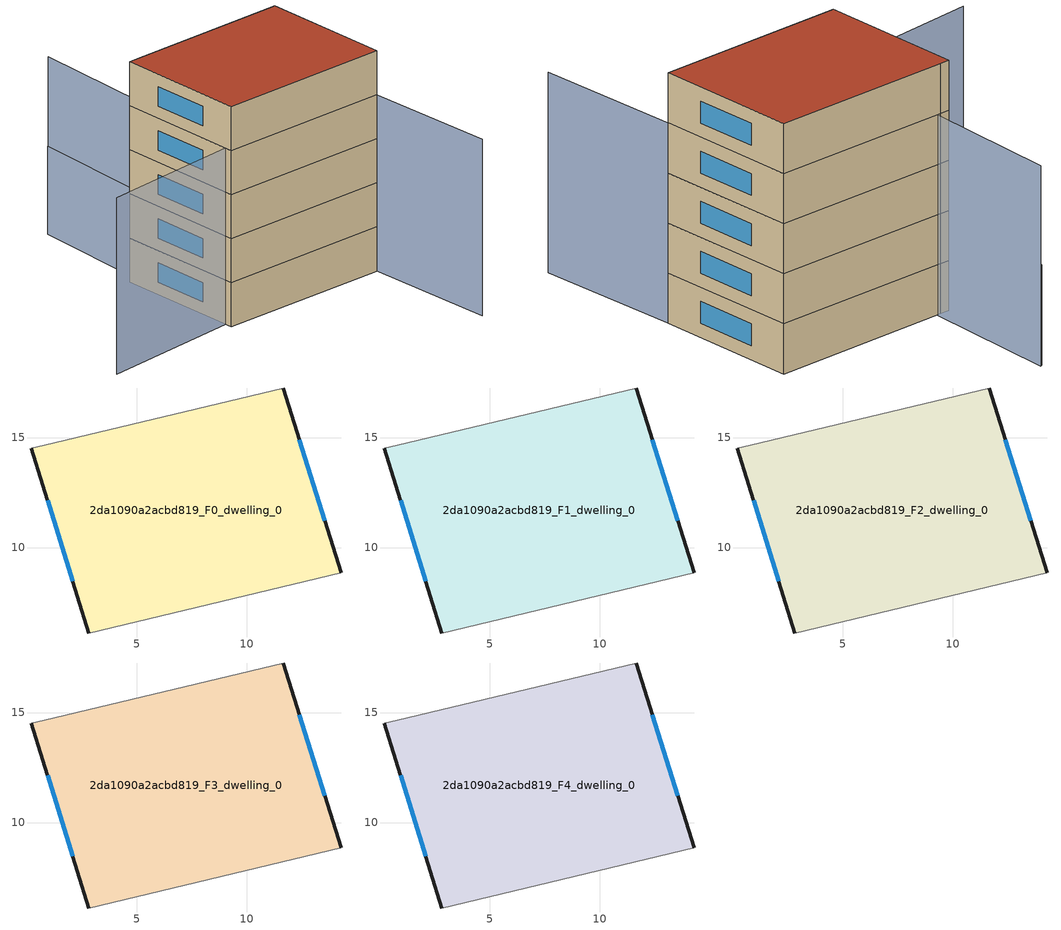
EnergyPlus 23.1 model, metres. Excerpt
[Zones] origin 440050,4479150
2da1090a2acbd819_F0_dwelling_0
 floor ground (EU_floor_Construction): 11.66,17.25 14.29,8.86 2.82,6.11 0.21,14.5 0.8,14.64 z0
 wall outside (EU_wall_Construction): 14.29,8.86 11.66,17.25 / 0.21,14.5 2.82,6.11 z0:3
 wall adiabatic (EU_wall_Construction): 2.82,6.11 14.29,8.86 / 11.66,17.25 0.8,14.64 0.21,14.5 z0:3
 window (EU_Window_Construction): 13.55,11.22 12.4,14.9 / 0.94,12.15 2.08,8.47 z0.84:2.16
2da1090a2acbd819_F1_dwelling_0
 floor to 2da1090a2acbd819_F0_dwelling_0 (EU_floor_Construction): 11.65,17.25 14.29,8.86 2.81,6.11 0.21,14.5 0.8,14.64 z3
 wall outside (EU_wall_Construction): 14.29,8.86 11.66,17.25 / 0.21,14.5 2.82,6.11 z3:6
 wall adiabatic (EU_wall_Construction): 2.82,6.11 14.29,8.86 / 11.66,17.25 0.8,14.64 0.21,14.5 z3:6
 window (EU_Window_Construction): 13.55,11.22 12.4,14.9 / 0.94,12.15 2.08,8.47 z3.84:5.16
2da1090a2acbd819_F2_dwelling_0
 floor to 2da1090a2acbd819_F1_dwelling_0 (EU_floor_Construction): 11.65,17.25 14.29,8.86 2.81,6.11 0.21,14.5 0.8,14.64 z6
 wall outside (EU_wall_Construction): 14.29,8.86 11.66,17.25 / 0.21,14.5 2.82,6.11 z6:9
 wall adiabatic (EU_wall_Construction): 2.82,6.11 14.29,8.86 / 11.66,17.25 0.8,14.64 0.21,14.5 z6:9
 window (EU_Window_Construction): 13.55,11.22 12.4,14.9 / 0.94,12.15 2.08,8.47 z6.84:8.16
2da1090a2acbd819_F3_dwelling_0
 floor to 2da1090a2acbd819_F2_dwelling_0 (EU_floor_Construction): 11.65,17.25 14.29,8.86 2.81,6.11 0.21,14.5 0.8,14.64 z9
 wall outside (EU_wall_Construction): 14.29,8.86 11.66,17.25 / 0.21,14.5 2.82,6.11 z9:12
 wall adiabatic (EU_wall_Construction): 2.82,6.11 14.29,8.86 / 11.66,17.25 0.8,14.64 0.21,14.5 z9:12
 window (EU_Window_Construction): 13.55,11.22 12.4,14.9 / 0.94,12.15 2.08,8.47 z9.84:11.16
2da1090a2acbd819_F4_dwelling_0
 floor to 2da1090a2acbd819_F3_dwelling_0 (EU_floor_Construction): 11.65,17.25 14.29,8.86 2.81,6.11 0.21,14.5 0.8,14.64 z12
 wall outside (EU_wall_Construction): 14.29,8.86 11.66,17.25 / 0.21,14.5 2.82,6.11 z12:15
 wall adiabatic (EU_wall_Construction): 2.82,6.11 14.29,8.86 / 11.66,17.25 0.8,14.64 0.21,14.5 z12:15
 window (EU_Window_Construction): 13.55,11.22 12.4,14.9 / 0.94,12.15 2.08,8.47 z12.84:14.16
 roof outside (EU_roof_Construction): 14.29,8.86 11.66,17.25 0.8,14.64 0.21,14.5 2.82,6.11 z15
shading: -6.41,3.55 13.8,10.32 / 13.8,10.32 17.13,0.38 / -1.04,22.82 0.99,14.69 z0:12; 11.65,17.25 0.8,14.64 / 0.8,14.64 -1.14,22.72 z0:6
[Building]
EU S2 Campaign: North Axis=0; Terrain=City; Solar Distribution=FullExterior
[Site:Location]
Madrid: Latitude=40.5; Longitude=-3.5; Time Zone=1; Elevation=609
[SizingPeriod:WeatherFileDays]
AnnualSizingPeriod: Begin Month=1; Begin Day of Month=1; End Month=12; End Day of Month=31; Day of Week for Start Day=Monday; Use Weather File Daylight Saving Period=No; Use Weather File Rain and Snow Indicators=No
[MATERIAL]
EU_InternalMass_Material: Roughness=MediumRough; Thickness=0.1; Conductivity=1; Density=1800; Specific Heat=900; Thermal Absorptance=0.9; Solar Absorptance=0.7; Visible Absorptance=0.7
[MATERIAL:NOMASS] Roughness=MediumRough; Thermal Absorptance=0.9; Solar Absorptance=0.7; Visible Absorptance=0.7
Name | Thermal Resistance
EU_wall_NoMass; EU_roof_NoMass | 2.16768
EU_floor_NoMass | 1.14339
[WINDOWMATERIAL:SIMPLEGLAZINGSYSTEM]
EU_Window_SimpleGlazing: UFactor=3.23888; Solar Heat Gain Coefficient=0.85; Visible Transmittance=0.85
[CONSTRUCTION]
EU_wall_Construction: EU_wall_NoMass
EU_roof_Construction: EU_roof_NoMass
EU_floor_Construction: EU_floor_NoMass
EU_Window_Construction: EU_Window_SimpleGlazing
EU_InternalMass_Construction: EU_InternalMass_Material
[ZONE] Type=1; Multiplier=1; Ceiling Height=autocalculate; Floor Area=autocalculate; Part of Total Floor Area=Yes
Name | Volume
2da1090a2acbd819_F0_dwelling_0 | 310.095
2da1090a2acbd819_F1_dwelling_0; 2da1090a2acbd819_F2_dwelling_0; 2da1090a2acbd819_F3_dwelling_0; 2da1090a2acbd819_F4_dwelling_0 | 310.096
[INTERNALMASS] Construction=EU_InternalMass_Construction; Surface Area=103.365
Name | Zone or ZoneList
2da1090a2acbd819_F0_dwelling_0_EU_InternalMass | 2da1090a2acbd819_F0_dwelling_0
2da1090a2acbd819_F1_dwelling_0_EU_InternalMass | 2da1090a2acbd819_F1_dwelling_0
2da1090a2acbd819_F2_dwelling_0_EU_InternalMass | 2da1090a2acbd819_F2_dwelling_0
2da1090a2acbd819_F3_dwelling_0_EU_InternalMass | 2da1090a2acbd819_F3_dwelling_0
2da1090a2acbd819_F4_dwelling_0_EU_InternalMass | 2da1090a2acbd819_F4_dwelling_0
[OTHEREQUIPMENT] Fuel Type=Electricity; Design Level Calculation Method=Watts/Area; Power per Zone Floor Area=1; Fraction Latent=0; Fraction Radiant=0; Fraction Lost=0; Carbon Dioxide Generation Rate=0; EndUse Subcategory=EU_Step8_InternalGains
Name | Zone or ZoneList or Space or SpaceList | Schedule
EU_Step8_InternalGain_2da1090a2acbd819_F0_dwelling_0_f000 | 2da1090a2acbd819_F0_dwelling_0 | EU_Step8_GainSchedule_2da1090a2acbd819_F0_dwelling_0_f000
EU_Step8_InternalGain_2da1090a2acbd819_F1_dwelling_0_f000 | 2da1090a2acbd819_F1_dwelling_0 | EU_Step8_GainSchedule_2da1090a2acbd819_F1_dwelling_0_f000
EU_Step8_InternalGain_2da1090a2acbd819_F2_dwelling_0_f000 | 2da1090a2acbd819_F2_dwelling_0 | EU_Step8_GainSchedule_2da1090a2acbd819_F2_dwelling_0_f000
EU_Step8_InternalGain_2da1090a2acbd819_F3_dwelling_0_f000 | 2da1090a2acbd819_F3_dwelling_0 | EU_Step8_GainSchedule_2da1090a2acbd819_F3_dwelling_0_f000
EU_Step8_InternalGain_2da1090a2acbd819_F4_dwelling_0_f000 | 2da1090a2acbd819_F4_dwelling_0 | EU_Step8_GainSchedule_2da1090a2acbd819_F4_dwelling_0_f000
[ZONEVENTILATION:DESIGNFLOWRATE] Schedule=EU_AlwaysOn; Design Flow Rate Calculation Method=AirChanges/Hour; Air Changes per Hour=0.480546; Ventilation Type=Natural; Fan Pressure Rise=0; Fan Total Efficiency=1; Constant Term Coefficient=1; Temperature Term Coefficient=0; Velocity Term Coefficient=0; Velocity Squared Term Coefficient=0; Minimum Indoor Temperature=-100; Maximum Indoor Temperature=100; Delta Temperature=-100; Minimum Outdoor Temperature=-100; Maximum Outdoor Temperature=100; Maximum Wind Speed=40
Name | Zone or ZoneList or Space or SpaceList
EU_ConstantAir_2da1090a2acbd819_F0_dwelling_0 | 2da1090a2acbd819_F0_dwelling_0
EU_ConstantAir_2da1090a2acbd819_F1_dwelling_0 | 2da1090a2acbd819_F1_dwelling_0
EU_ConstantAir_2da1090a2acbd819_F2_dwelling_0 | 2da1090a2acbd819_F2_dwelling_0
EU_ConstantAir_2da1090a2acbd819_F3_dwelling_0 | 2da1090a2acbd819_F3_dwelling_0
EU_ConstantAir_2da1090a2acbd819_F4_dwelling_0 | 2da1090a2acbd819_F4_dwelling_0
[HVACTEMPLATE:THERMOSTAT] Constant Heating Setpoint=20; Constant Cooling Setpoint=50
EU_HeatOnly_2da1090a2acbd819_F0_dwelling_0; EU_HeatOnly_2da1090a2acbd819_F1_dwelling_0; EU_HeatOnly_2da1090a2acbd819_F2_dwelling_0; EU_HeatOnly_2da1090a2acbd819_F3_dwelling_0; EU_HeatOnly_2da1090a2acbd819_F4_dwelling_0
[HVACTEMPLATE:ZONE:IDEALLOADSAIRSYSTEM] System Availability Schedule=EU_AlwaysOn; Maximum Heating Supply Air Temperature=50; Minimum Cooling Supply Air Temperature=13; Maximum Heating Supply Air Humidity Ratio=0.0156; Minimum Cooling Supply Air Humidity Ratio=0.0077; Heating Limit=NoLimit; Cooling Limit=NoLimit; Heating Availability Schedule=EU_AlwaysOn; Cooling Availability Schedule=EU_CoolingOff; Dehumidification Control Type=ConstantSensibleHeatRatio; Cooling Sensible Heat Ratio=0.7; Dehumidification Setpoint=60; Humidification Control Type=None; Humidification Setpoint=30; Outdoor Air Method=None; Outdoor Air Flow Rate per Person=0.00944; Outdoor Air Flow Rate per Zone Floor Area=0; Outdoor Air Flow Rate per Zone=0; Demand Controlled Ventilation Type=None; Outdoor Air Economizer Type=NoEconomizer; Heat Recovery Type=None; Sensible Heat Recovery Effectiveness=0.7; Latent Heat Recovery Effectiveness=0.65
Name | Template Thermostat
2da1090a2acbd819_F0_dwelling_0 | EU_HeatOnly_2da1090a2acbd819_F0_dwelling_0
2da1090a2acbd819_F1_dwelling_0 | EU_HeatOnly_2da1090a2acbd819_F1_dwelling_0
2da1090a2acbd819_F2_dwelling_0 | EU_HeatOnly_2da1090a2acbd819_F2_dwelling_0
2da1090a2acbd819_F3_dwelling_0 | EU_HeatOnly_2da1090a2acbd819_F3_dwelling_0
2da1090a2acbd819_F4_dwelling_0 | EU_HeatOnly_2da1090a2acbd819_F4_dwelling_0
[SIZING:ZONE] Zone Cooling Design Supply Air Temperature Input Method=SupplyAirTemperature; Zone Cooling Design Supply Air Temperature=13; Zone Heating Design Supply Air Temperature Input Method=SupplyAirTemperature; Zone Heating Design Supply Air Temperature=50; Zone Cooling Design Supply Air Humidity Ratio=0.008; Zone Heating Design Supply Air Humidity Ratio=0.008; Cooling Design Air Flow Method=DesignDay; Cooling Design Air Flow Rate=0; Cooling Minimum Air Flow per Zone Floor Area=0.000762; Cooling Minimum Air Flow=0; Cooling Minimum Air Flow Fraction=0.2; Heating Design Air Flow Method=DesignDay; Heating Design Air Flow Rate=0; Heating Maximum Air Flow per Zone Floor Area=0.002032; Heating Maximum Air Flow=0.141576; Heating Maximum Air Flow Fraction=0.3; Account for Dedicated Outdoor Air System=No; Dedicated Outdoor Air System Control Strategy=NeutralSupplyAir; Dedicated Outdoor Air Low Setpoint Temperature for Design=autosize; Dedicated Outdoor Air High Setpoint Temperature for Design=autosize; Zone Load Sizing Method=Sensible Load Only No Latent Load; Zone Latent Cooling Design Supply Air Humidity Ratio Input Method=HumidityRatioDifference; Zone Cooling Design Supply Air Humidity Ratio Difference=0.005; Zone Latent Heating Design Supply Air Humidity Ratio Input Method=HumidityRatioDifference; Zone Humidification Design Supply Air Humidity Ratio Difference=0.005
2da1090a2acbd819_F0_dwelling_0; 2da1090a2acbd819_F1_dwelling_0; 2da1090a2acbd819_F2_dwelling_0; 2da1090a2acbd819_F3_dwelling_0; 2da1090a2acbd819_F4_dwelling_0
[SCHEDULE:CONSTANT]
Name | Hourly Value
EU_AlwaysOn | 1
EU_CoolingOff | 0
[SCHEDULE:FILE] Column Number=1; Rows to Skip at Top=0; Number of Hours of Data=8760; Column Separator=Comma; Interpolate to Timestep=No; Minutes per Item=60; Adjust Schedule for Daylight Savings=Yes
Name | File
EU_Step8_GainSchedule_2da1090a2acbd819_F0_dwelling_0_f000 | ../../schedules/2da1090a2acbd819/2da1090a2acbd819_F0_dwelling_0_f000_gain.csv
EU_Step8_GainSchedule_2da1090a2acbd819_F1_dwelling_0_f000 | ../../schedules/2da1090a2acbd819/2da1090a2acbd819_F1_dwelling_0_f000_gain.csv
EU_Step8_GainSchedule_2da1090a2acbd819_F2_dwelling_0_f000 | ../../schedules/2da1090a2acbd819/2da1090a2acbd819_F2_dwelling_0_f000_gain.csv
EU_Step8_GainSchedule_2da1090a2acbd819_F3_dwelling_0_f000 | ../../schedules/2da1090a2acbd819/2da1090a2acbd819_F3_dwelling_0_f000_gain.csv
EU_Step8_GainSchedule_2da1090a2acbd819_F4_dwelling_0_f000 | ../../schedules/2da1090a2acbd819/2da1090a2acbd819_F4_dwelling_0_f000_gain.csv
